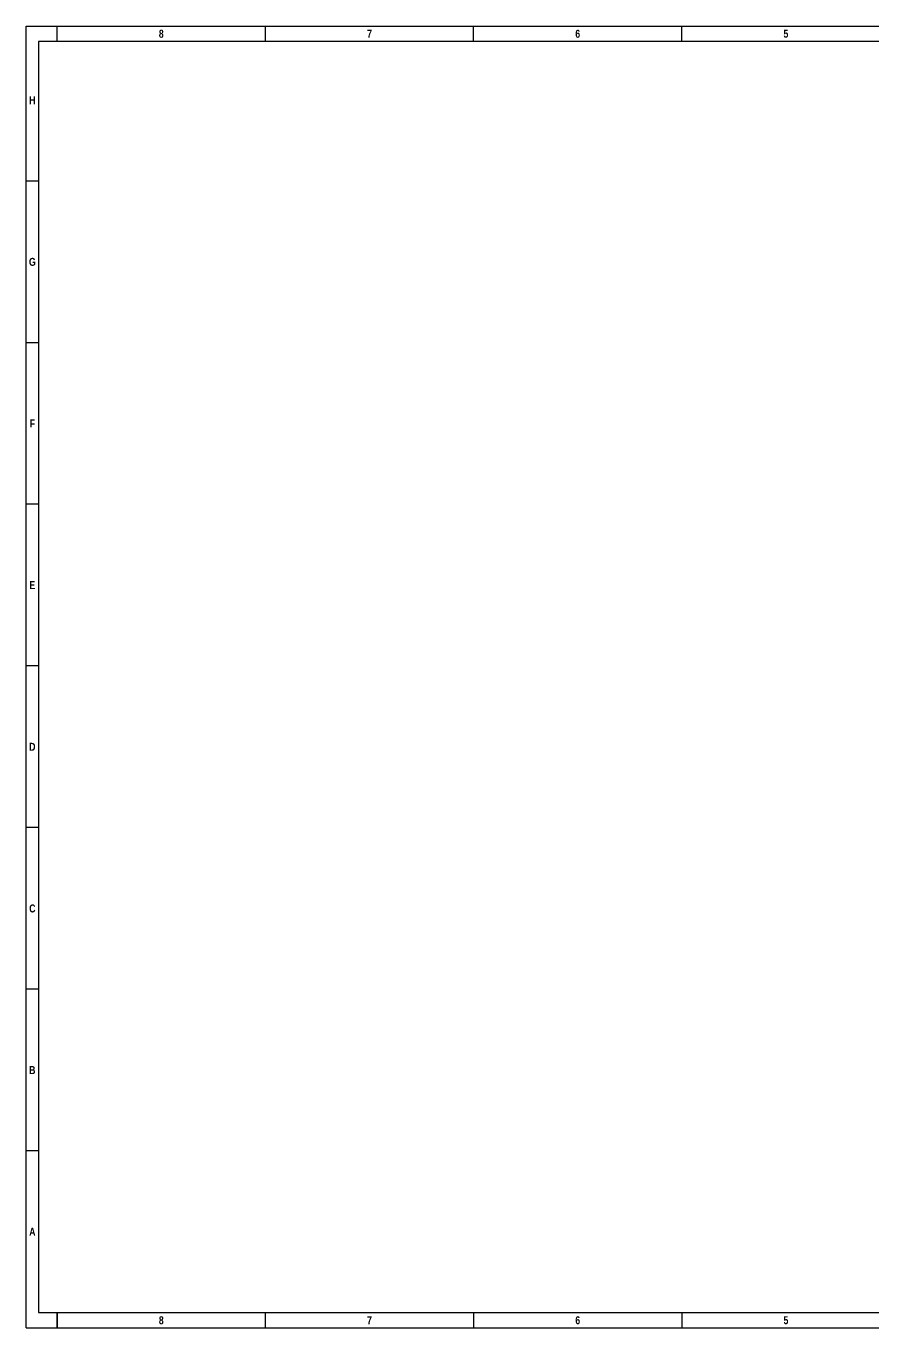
# Model space of a CAD drawing. Header units: inches. Extents: x 78.7 to 121.7, y 37.4 to 70.1.
# Drawn here: x 78.7 to 100, y 37.36 to 70.11 of the extents above; entities that cross this region are included whole.
import ezdxf
from ezdxf.enums import TextEntityAlignment as Align

# ---------------------------------------------------------------- set-up
doc = ezdxf.new("R2010")
doc.units = ezdxf.units.IN
doc.header["$MEASUREMENT"] = 0
doc.layers.add('z Model Border', color=7, linetype='Continuous')
doc.styles.add('GPBORDER-30X42$0$BOLD', font='bold.shx', dxfattribs={"height": 0.375})

# ---------------------------------------------------------------- blocks, each defined once
blk = doc.blocks.new('E size border')
at = {"linetype": 'Continuous'}
for p, q in [((0, 32.745), (43.003, 32.745)), ((0, 0), (0, 32.745)), ((0.783, 32.358), (0.783, 32.745)), ((6.021, 32.358), (6.021, 32.745)), ((11.259, 32.358), (11.259, 32.745)), ((16.496, 32.358), (16.496, 32.745)), ((42.685, 32.358), (0.317, 32.358)), ((0.317, 32.358), (0.317, 0.387)), ((0.317, 28.847), (0, 28.847)), ((0.317, 24.781), (0, 24.781)), ((0.317, 20.716), (0, 20.716)), ((0.317, 16.65), (0, 16.65)), ((0.317, 12.584), (0, 12.584)), ((0.317, 8.519), (0, 8.519)), ((0.317, 4.453), (0, 4.453)), ((0.317, 0.387), (42.685, 0.387)), ((0.783, 0.387), (0.783, 0)), ((0.783, 0), (0.783, 0.387)), ((6.021, 0), (6.021, 0.387)), ((11.259, 0.387), (11.259, 0)), ((16.496, 0.387), (16.496, 0)), ((0, 0), (43.003, 0))]:
    blk.add_line(p, q, dxfattribs=at)
at = {"style": 'GPBORDER-30X42$0$BOLD', "width": 0.81982}
for s, p in [('8', (3.402, 32.551)), ('7', (8.64, 32.551)), ('6', (13.878, 32.551)), ('5', (19.115, 32.551)), ('H', (0.159, 30.88)), ('G', (0.159, 26.814)), ('F', (0.159, 22.749)), ('E', (0.159, 18.683)), ('D', (0.159, 14.617)), ('C', (0.159, 10.551)), ('B', (0.159, 6.486)), ('A', (0.159, 2.42)), ('8', (3.402, 0.194)), ('7', (8.64, 0.194)), ('6', (13.878, 0.194)), ('5', (19.115, 0.194))]:
    blk.add_text(s, height=0.201, dxfattribs=at).set_placement(p, align=Align.MIDDLE)

msp = doc.modelspace()

# ---------------------------------------------------------------- block references
at = {"layer": 'z Model Border'}
msp.add_blockref('E size border', (78.697, 37.364), dxfattribs=at)

doc.saveas('drawing.dxf')
